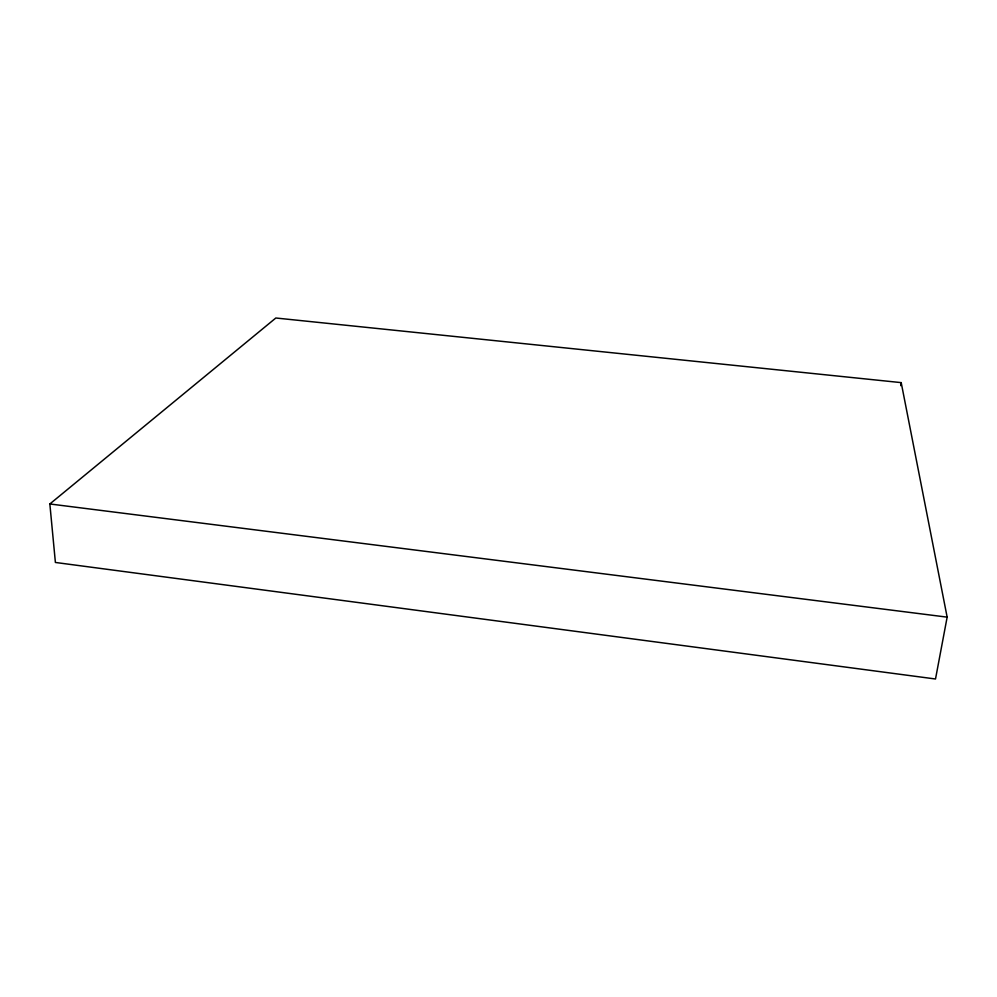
<?xml version="1.0" encoding="UTF-8"?>
<svg xmlns="http://www.w3.org/2000/svg" width="997" height="997" viewBox="0 0 997 997"><rect width="100%" height="100%" fill="white"/><g stroke="black" fill="none" stroke-linecap="round" stroke-linejoin="round"><path stroke-width="1.5" d="M900.715 385.652L901.201 382.624L275.833 318.006L49.85 503.971L55.396 562.458L935.51 678.994L947.15 617.143L901.201 382.624M49.85 503.971L947.15 617.143"/></g></svg>
